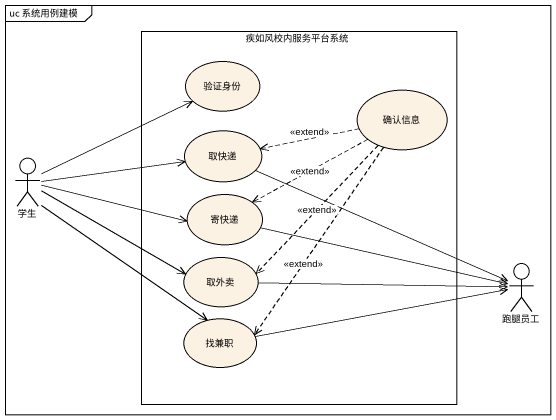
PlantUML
@startuml
mainframe uc 系统用例建模
rectangle 疾如风校内服务平台系统 {
  usecase 验证身份
  usecase 确认信息
  usecase 取快递
  usecase 寄快递
  usecase 取外卖
  usecase 找兼职
}
actor 学生
actor 跑腿员工
确认信息 .left.> 取快递 : <<extend>>
确认信息 .left.> 寄快递 : <<extend>>
确认信息 ..> 取外卖 : <<extend>>
确认信息 ..> 找兼职 : <<extend>>
取快递 -right-> 跑腿员工
学生 -right-> 验证身份
学生 -right-> 取快递
学生 -right-> 寄快递
学生 -right-> 取外卖
学生 --> 找兼职
寄快递 -right-> 跑腿员工
取外卖 -right-> 跑腿员工
找兼职 -right-> 跑腿员工
@enduml
